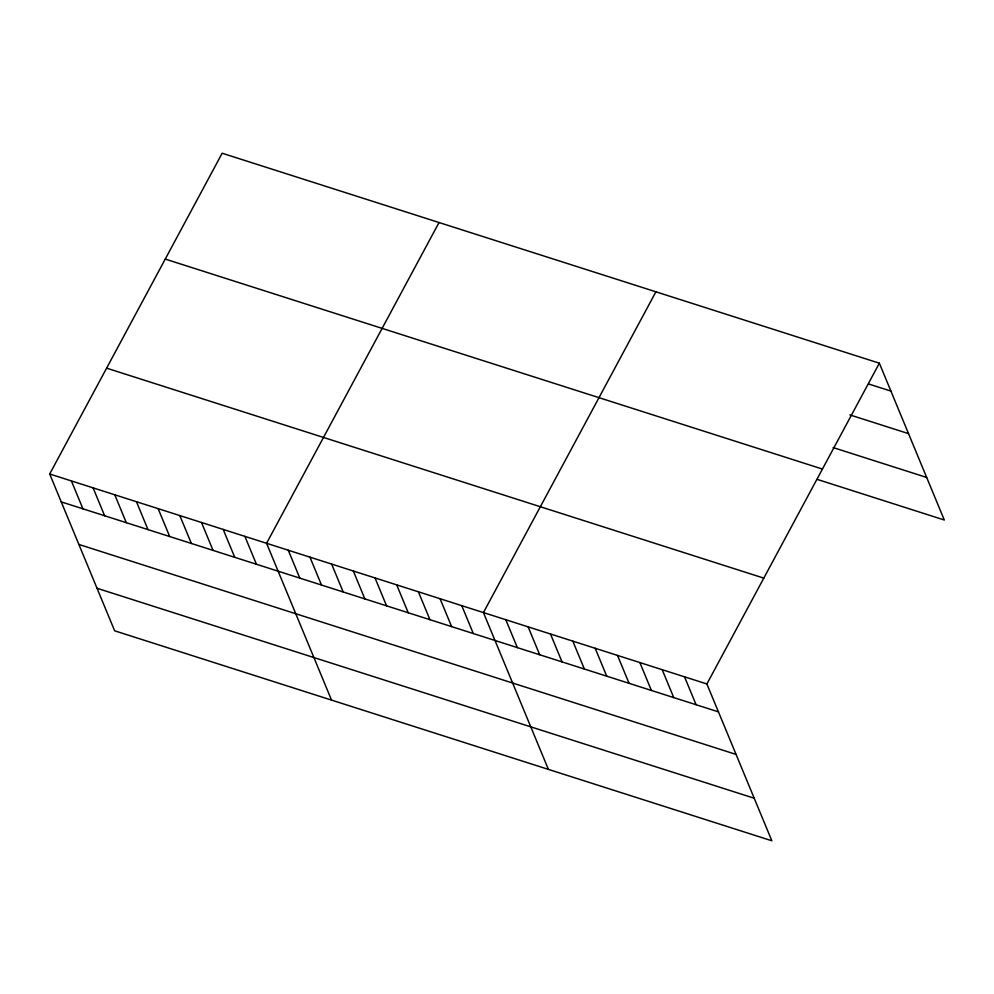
<?xml version="1.0" encoding="UTF-8"?>
<svg xmlns="http://www.w3.org/2000/svg" width="994" height="994" viewBox="0 0 994 994"><rect width="100%" height="100%" fill="white"/><g stroke="black" fill="none" stroke-linecap="round" stroke-linejoin="round"><path stroke-width="1.49" d="M49.7 474.001L706.883 683.971L771.841 840.775L114.645 630.805L49.7 474.001L222.159 153.225L879.355 363.195L944.3 519.999L817.217 479.394M439.037 222.519L266.578 543.296L331.524 700.087M655.903 291.814L483.444 612.577L548.39 769.381M706.883 683.971L879.355 363.195M868.557 383.957L890.91 391.089M849.87 414.896L908.528 433.632M833.109 447.561L926.681 477.455M165.252 259.086L822.436 469.056M106.619 368.153L763.802 578.123M61.255 501.895L718.438 711.866M78.874 544.439L736.057 754.409M97.027 588.262L754.21 798.232M684.543 676.839L696.098 704.721M662.203 669.695L673.758 697.589M639.85 662.551L651.405 690.445M617.51 655.419L629.065 683.313M595.17 648.274L606.725 676.168M572.817 641.142L584.373 669.037M550.477 633.998L562.032 661.892M528.137 626.866L539.692 654.748M505.784 619.722L517.34 647.616M461.763 605.657L473.306 633.551M440.069 598.723L451.624 626.618M418.387 591.79L429.942 619.684M396.693 584.87L408.248 612.764M375.011 577.936L386.567 605.831M353.317 571.003L364.873 598.897M331.636 564.083L343.191 591.977M309.942 557.149L321.497 585.044M288.26 550.229L299.815 578.11M244.884 536.362L256.44 564.257M223.203 529.442L234.746 557.323M201.509 522.509L213.064 550.403M179.827 515.575L191.382 543.469M158.133 508.655L169.688 536.536M136.451 501.721L148.007 529.616M114.757 494.788L126.313 522.682M93.076 487.868L104.631 515.749M71.382 480.934L82.937 508.829"/></g></svg>
